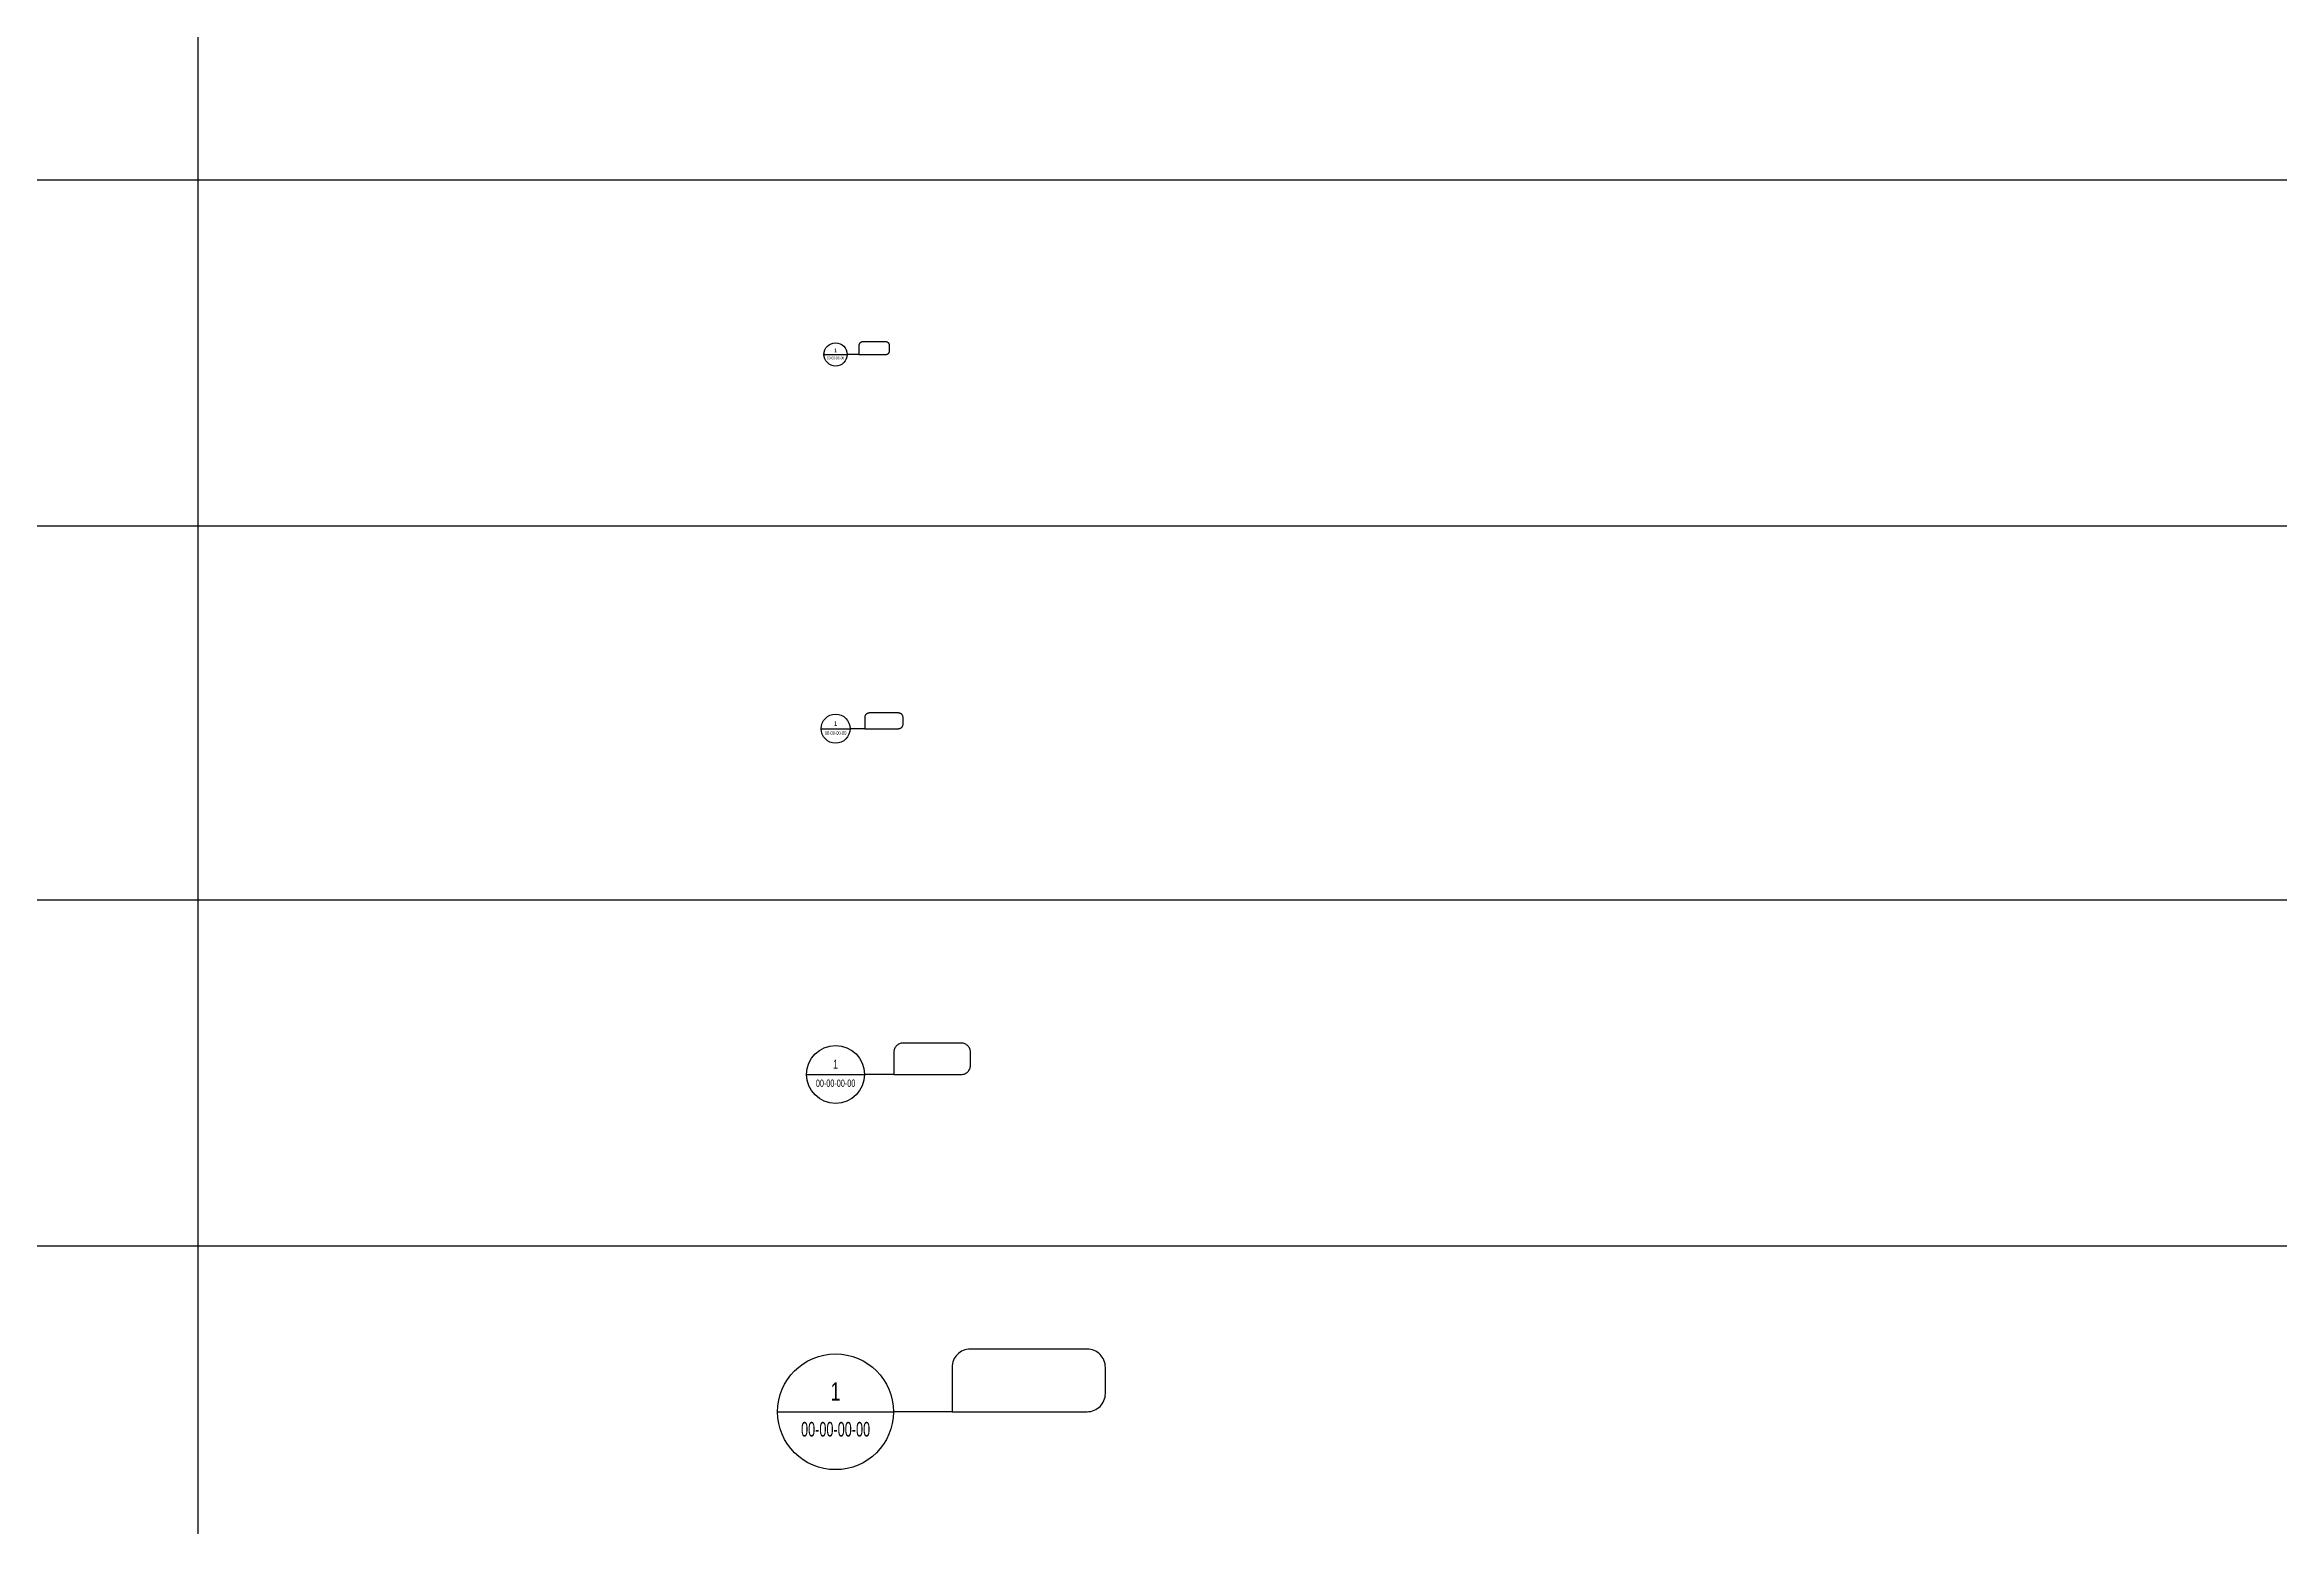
# Model space of a CAD drawing. Extents: x -1 to 478, y -15 to 369.
# Drawn here: x 416.11 to 446.74, y 25.84 to 46.15 of the extents above; entities that cross this region are included whole.
import ezdxf
from ezdxf.enums import TextEntityAlignment as Align

# ---------------------------------------------------------------- set-up
doc = ezdxf.new("R2010")
doc.units = 0
doc.header["$MEASUREMENT"] = 0
doc.linetypes.add('KH-Dash-dot-01', pattern=[18, 12, -3, 0, -3])
for name, color, linetype in [('LA-GNRL-Cross Reference', 161, 'Continuous'), ('LA-GNRL-NOTES-Text-02', 150, 'Continuous'), ('LA-GNRL-NOTES-Text-03', 240, 'Continuous')]:
    doc.layers.add(name, color=color, linetype=linetype)
doc.styles.add('TXT- (2)', font='gh-general font.shx', dxfattribs={"width": 0.75})
doc.styles.add('TXT- (3)', font='gh-general font.shx', dxfattribs={"width": 0.7})

# ---------------------------------------------------------------- blocks, each defined once
blk = doc.blocks.new('*U31')
at = {"linetype": 'KH-Dash-dot-01', "ltscale": 0.05}
for p, q in [((0.03448, 0.00859), (0.01847, 0.00859)), ((0.01597, 0.00609), (0.01597, 0)), ((0.03698, 0.0025), (0.03698, 0.00609)), ((0.01597, 0), (0.03448, 0))]:
    blk.add_line(p, q, dxfattribs=at)
for centre, start, end in [((0.01847, 0.00609), 90, 180), ((0.03448, 0.00609), 0, 90), ((0.03448, 0.0025), 270, 0)]:
    blk.add_arc(centre, 0.0025, start, end, dxfattribs=at)
at = {"lineweight": 100}
blk.add_wipeout([(0.00406, -0.00682), (0.00599, -0.00521), (0.00715, -0.00345), (0.0078, -0.00149), (0.00794, 0), (0.00773, 0.00181), (0.0065, 0.00456), (0.00448, 0.00655), (0.00224, 0.00761), (-0.00021, 0.00793), (-0.00256, 0.00751), (-0.00475, 0.00636), (-0.00621, 0.00494), (-0.00728, 0.00316), (-0.00777, 0.00162), (-0.00794, 0), (-0.00776, -0.00168), (-0.00703, -0.00368), (-0.00598, -0.00522), (-0.00476, -0.00635), (-0.00312, -0.0073), (-0.00128, -0.00783), (0, -0.00794), (0.00218, -0.00763)], dxfattribs=at)
blk.add_line((-0.00794, 0), (0.00794, 0))
at = {"linetype": 'KH-Dash-dot-01', "ltscale": 0.05}
blk.add_lwpolyline([(0.01597, 0), (0.00794, 0)], dxfattribs=at)
blk.add_circle((0, 0), 0.00794)
at = {"layer": 'LA-GNRL-NOTES-Text-02', "style": 'TXT- (2)', "width": 0.75, "flags": 8}
blk.add_attdef('DETAIL-NUMBER', text='', height=0.0025, dxfattribs=at).set_placement((0, 0.00079), align=Align.BOTTOM_CENTER)
at = {"layer": 'LA-GNRL-NOTES-Text-03', "style": 'TXT- (3)', "width": 0.65, "flags": 8}
blk.add_attdef('SHEETNUMBER', text='', height=0.002, dxfattribs=at).set_placement((0, -0.0014), align=Align.TOP_CENTER)
blk = doc.blocks.new('*U32')
at = {"linetype": 'KH-Dash-dot-01', "ltscale": 0.025}
for p, q in [((0.03448, 0.00859), (0.01847, 0.00859)), ((0.01597, 0.00609), (0.01597, 0)), ((0.03698, 0.0025), (0.03698, 0.00609)), ((0.01597, 0), (0.03448, 0))]:
    blk.add_line(p, q, dxfattribs=at)
for centre, start, end in [((0.01847, 0.00609), 90, 180), ((0.03448, 0.00609), 0, 90), ((0.03448, 0.0025), 270, 0)]:
    blk.add_arc(centre, 0.0025, start, end, dxfattribs=at)
at = {"lineweight": 100}
blk.add_wipeout([(0.00406, -0.00682), (0.00599, -0.00521), (0.00715, -0.00345), (0.0078, -0.00149), (0.00794, 0), (0.00773, 0.00181), (0.0065, 0.00456), (0.00448, 0.00655), (0.00224, 0.00761), (-0.00021, 0.00793), (-0.00256, 0.00751), (-0.00475, 0.00636), (-0.00621, 0.00494), (-0.00728, 0.00316), (-0.00777, 0.00162), (-0.00794, 0), (-0.00776, -0.00168), (-0.00703, -0.00368), (-0.00598, -0.00522), (-0.00476, -0.00635), (-0.00312, -0.0073), (-0.00128, -0.00783), (0, -0.00794), (0.00218, -0.00763)], dxfattribs=at)
blk.add_line((-0.00794, 0), (0.00794, 0))
at = {"linetype": 'KH-Dash-dot-01', "ltscale": 0.025}
blk.add_lwpolyline([(0.01597, 0), (0.00794, 0)], dxfattribs=at)
blk.add_circle((0, 0), 0.00794)
at = {"layer": 'LA-GNRL-NOTES-Text-02', "style": 'TXT- (2)', "width": 0.75, "flags": 8}
blk.add_attdef('DETAIL-NUMBER', text='', height=0.0025, dxfattribs=at).set_placement((0, 0.00079), align=Align.BOTTOM_CENTER)
at = {"layer": 'LA-GNRL-NOTES-Text-03', "style": 'TXT- (3)', "width": 0.65, "flags": 8}
blk.add_attdef('SHEETNUMBER', text='', height=0.002, dxfattribs=at).set_placement((0, -0.0014), align=Align.TOP_CENTER)
blk = doc.blocks.new('*U33')
at = {"linetype": 'KH-Dash-dot-01', "ltscale": 0.0125}
for p, q in [((0.016, 0.0061), (0.016, 0)), ((0.0345, 0.0086), (0.0185, 0.0086)), ((0.037, 0.0025), (0.037, 0.0061)), ((0.016, 0), (0.0345, 0))]:
    blk.add_line(p, q, dxfattribs=at)
for centre, start, end in [((0.0185, 0.0061), 90, 180), ((0.0345, 0.0061), 0, 90), ((0.0345, 0.0025), 270, 0)]:
    blk.add_arc(centre, 0.0025, start, end, dxfattribs=at)
at = {"lineweight": 100}
blk.add_wipeout([(0.0041, -0.0068), (0.006, -0.0052), (0.0071, -0.0034), (0.0078, -0.0015), (0.0079, 0), (0.0077, 0.0018), (0.0065, 0.0046), (0.0045, 0.0066), (0.0022, 0.0076), (-0.0002, 0.0079), (-0.0026, 0.0075), (-0.0047, 0.0064), (-0.0062, 0.0049), (-0.0073, 0.0032), (-0.0078, 0.0016), (-0.0079, 0), (-0.0078, -0.0017), (-0.007, -0.0037), (-0.006, -0.0052), (-0.0048, -0.0064), (-0.0031, -0.0073), (-0.0013, -0.0078), (0, -0.0079), (0.0022, -0.0076)], dxfattribs=at)
blk.add_line((-0.0079, 0), (0.0079, 0))
at = {"linetype": 'KH-Dash-dot-01', "ltscale": 0.0125}
blk.add_lwpolyline([(0.016, 0), (0.0079, 0)], dxfattribs=at)
blk.add_circle((0, 0), 0.00794)
at = {"layer": 'LA-GNRL-NOTES-Text-02', "style": 'TXT- (2)', "width": 0.75, "flags": 8}
blk.add_attdef('DETAIL-NUMBER', text='', height=0.0025, dxfattribs=at).set_placement((0, 0.0008), align=Align.BOTTOM_CENTER)
at = {"layer": 'LA-GNRL-NOTES-Text-03', "style": 'TXT- (3)', "width": 0.65, "flags": 8}
blk.add_attdef('SHEETNUMBER', text='', height=0.002, dxfattribs=at).set_placement((0, -0.0014), align=Align.TOP_CENTER)
blk = doc.blocks.new('*U34')
at = {"linetype": 'KH-Dash-dot-01', "ltscale": 0.01}
for p, q in [((0.016, 0.0061), (0.016, 0)), ((0.0345, 0.0086), (0.0185, 0.0086)), ((0.037, 0.0025), (0.037, 0.0061)), ((0.016, 0), (0.0345, 0))]:
    blk.add_line(p, q, dxfattribs=at)
for centre, start, end in [((0.0185, 0.0061), 90, 180), ((0.0345, 0.0061), 0, 90), ((0.0345, 0.0025), 270, 0)]:
    blk.add_arc(centre, 0.0025, start, end, dxfattribs=at)
at = {"lineweight": 100}
blk.add_wipeout([(0.0041, -0.0068), (0.006, -0.0052), (0.0071, -0.0034), (0.0078, -0.0015), (0.0079, 0), (0.0077, 0.0018), (0.0065, 0.0046), (0.0045, 0.0066), (0.0022, 0.0076), (-0.0002, 0.0079), (-0.0026, 0.0075), (-0.0047, 0.0064), (-0.0062, 0.0049), (-0.0073, 0.0032), (-0.0078, 0.0016), (-0.0079, 0), (-0.0078, -0.0017), (-0.007, -0.0037), (-0.006, -0.0052), (-0.0048, -0.0064), (-0.0031, -0.0073), (-0.0013, -0.0078), (0, -0.0079), (0.0022, -0.0076)], dxfattribs=at)
blk.add_line((-0.0079, 0), (0.0079, 0))
at = {"linetype": 'KH-Dash-dot-01', "ltscale": 0.01}
blk.add_lwpolyline([(0.016, 0), (0.0079, 0)], dxfattribs=at)
blk.add_circle((0, 0), 0.00794)
at = {"layer": 'LA-GNRL-NOTES-Text-02', "style": 'TXT- (2)', "width": 0.75, "flags": 8}
blk.add_attdef('DETAIL-NUMBER', text='', height=0.0025, dxfattribs=at).set_placement((0, 0.0008), align=Align.BOTTOM_CENTER)
at = {"layer": 'LA-GNRL-NOTES-Text-03', "style": 'TXT- (3)', "width": 0.65, "flags": 8}
blk.add_attdef('SHEETNUMBER', text='', height=0.002, dxfattribs=at).set_placement((0, -0.0014), align=Align.TOP_CENTER)

msp = doc.modelspace()

# ---------------------------------------------------------------- linework, layer by layer
at = {"color": 220}
for points in [[(418.2124, 57.4401), (418.2124, 3.5475)], [(3.3053, 44.2997), (478.2768, 44.2997)], [(3.3053, 39.5577), (478.2768, 39.5577)], [(3.3053, 34.4261), (478.2768, 34.4261)], [(3.3053, 29.6845), (478.2768, 29.6845)]]:
    msp.add_lwpolyline(points, dxfattribs=at)

# ---------------------------------------------------------------- block references
at = {"layer": 'LA-GNRL-Cross Reference'}
for name, p, xscale, yscale, zscale in [('*U34', (426.9529, 41.9063), 20, 20, 20), ('*U33', (426.9529, 36.7746), 25, 25, 25), ('*U32', (426.9529, 32.033), 50, 50, 50), ('*U31', (426.9529, 27.4071), 100, 100, 100)]:
    msp.add_blockref(name, p, dxfattribs=dict(at, xscale=xscale, yscale=yscale, zscale=zscale)).add_auto_attribs({'DETAIL-NUMBER': '1', 'SHEETNUMBER': '00-00-00-00'})

doc.saveas('drawing.dxf')
